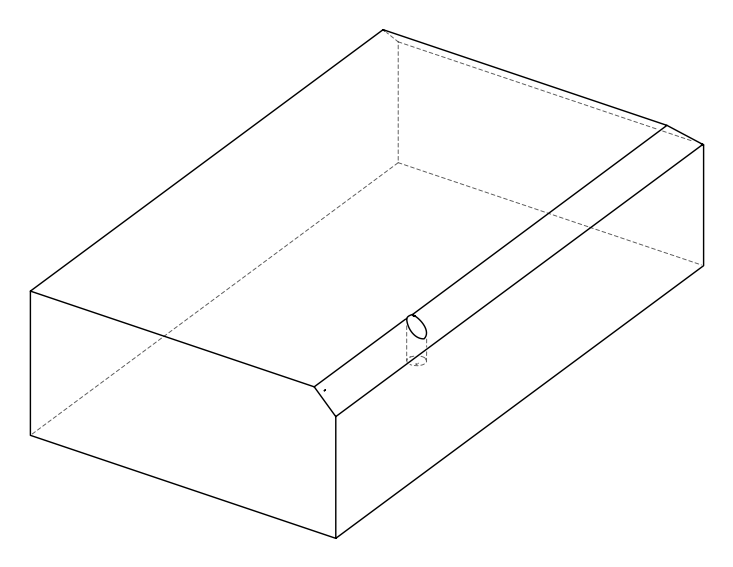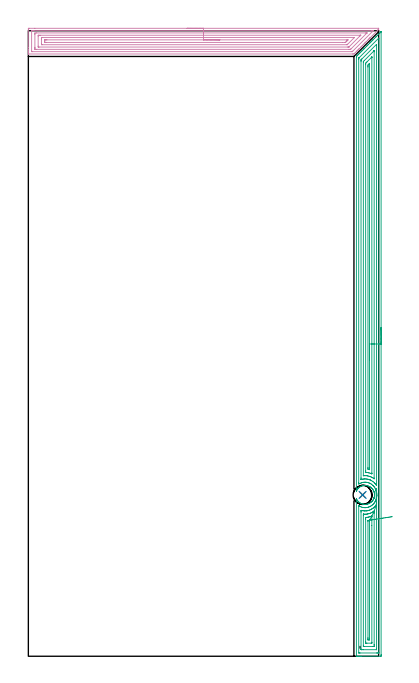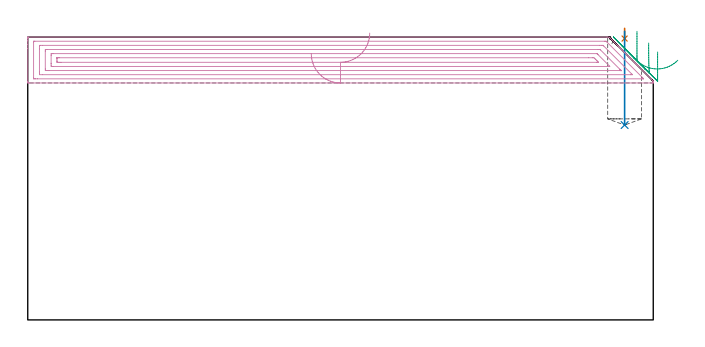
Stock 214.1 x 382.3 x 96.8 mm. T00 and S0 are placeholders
(PLAN: 4 operations, 2 tool changes, 28.5 min)
(1 SPOT_DRILL | STEP1POCKET | NXT0321_9005460120000 | 0.03 min | 1 mm3)
(2 DRILL_BLIND_HOLE_INTO_CENTER | STEP1POCKET | NXT0301_087 | 0.13 min | 3022 mm3)
(3 AREA_MILL | FG_CHAMFER_SURFACE | UGT0205_001 | 18.11 min | 43013 mm3)
(4 AREA_MILL_1 | FG_CHAMFER_SURFACE_1 | UGT0205_001 | 10.21 min | 25181 mm3)
(TOOL NXT0321_9005460120000 | NC Spot Drill, 142deg, 12mm, Carbide, Uncoated | D12 PA142 FL30 Z2)
(TOOL NXT0301_087 | Carbide Drill 11.6mm [860.1-1160-058A1-MM 2214] | D11.6 PA140 FL72 Z2)
(TOOL UGT0205_001 | Chamfer Mill 20 x 3 x 45 deg. | D20 FL50 Z2)
(OP 1 SPOT_DRILL)
G17 G21 G94 G90
T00 M6
G54
G17 G0 G90 X204.3 Y98.6 S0 M3
G43 Z106.8 H0
G94 G81 G98 Z96.301 F250. R99.8
G80
M5
M2
(OP 2 DRILL_BLIND_HOLE_INTO_CENTER)
G17 G21 G94 G90
T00 M6
G54
G17 G0 G90 X204.3 Y98.6 S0 M3
G43 Z106.8 H1
G94 G81 G98 Z66.7 F250. R98.8
G80
M5
M2
(OP 3 AREA_MILL)
G17 G21 G94 G90
T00 M6
G54
G17 G0 G90 X215.6 Y200.85 S1061 M3
G43 Z106.8 H0
Z91.7
G94 G1 Y200.812 Z90.828 F250.
Y200.698 Z89.964
Y200.509 Z89.112
Y200.247 Z88.28
Y199.913 Z87.474
Y199.51 Z86.7
Y199.041 Z85.964
Y198.51 Z85.272
Y197.921 Z84.629
Y197.278 Z84.04
Y196.586 Z83.508
Y195.85 Z83.04
Y195.076 Z82.637
Y194.27 Z82.303
Y193.438 Z82.041
Y192.586 Z81.852
Y191.722 Z81.738
Y190.85 Z81.7
Y1.021
X215.599 Y0.615 Z81.701
X215.595 Y0.134 Z81.703
X215.592 Y0.009 Z81.706
X215.119 Y0. Z82.179
X203.632 Z93.662
X203.081 Z94.216
X202.748 Z94.548
X202.198 Z95.098
X201.865 Z95.43
X201.199 Z96.1
X200.863 Z96.437
X200.515 Z96.776
X200.502 Y0.008 Z96.788
X200.5 Y0.168 Z96.8
Y96.179
X200.506 Y96.217 Z96.792
X200.511 Y96.211 Z96.787
X200.523 Y96.194 Z96.776
X200.531 Y96.179 Z96.769
X200.602 Y96.029 Z96.698
X200.631 Y95.971 Z96.669
X200.778 Y95.7 Z96.522
X200.953 Y95.415 Z96.347
X201.14 Y95.152 Z96.16
X201.276 Y94.977 Z96.024
X201.514 Y94.703 Z95.786
X201.763 Y94.44 Z95.537
X201.956 Y94.264 Z95.344
X202.155 Y94.097 Z95.145
X202.548 Y93.81 Z94.752
X202.955 Y93.548 Z94.345
X203.034 Y93.506 Z94.266
X203.469 Y93.301 Z93.831
X203.913 Y93.127 Z93.387
X204.35 Y92.995 Z92.95
X204.792 Y92.898 Z92.508
X205.231 Y92.838 Z92.069
X205.671 Y92.812 Z91.629
X206.111 Y92.818 Z91.189
X206.55 Y92.859 Z90.75
X206.991 Y92.934 Z90.309
X207.429 Y93.044 Z89.871
X207.872 Y93.194 Z89.428
X208.308 Y93.38 Z88.992
X208.642 Y93.548 Z88.658
X209.187 Y93.904 Z88.113
X209.519 Y94.16 Z87.781
X209.837 Y94.44 Z87.463
X210.066 Y94.679 Z87.234
X210.228 Y94.871 Z87.072
X210.242 Y94.89 Z87.055
X210.251 Y94.902 Z87.044
X210.259 Y94.91 Z87.038
X210.334 Y94.998 Z86.965
X210.559 Y95.298 Z86.741
X210.586 Y95.333 Z86.714
X210.772 Y95.627 Z86.527
X210.945 Y95.93 Z86.354
X211.061 Y96.179 Z86.236
X211.083 Y96.226 Z86.214
X211.167 Y96.439 Z86.13
X211.238 Y96.625 Z86.055
X211.256 Y96.669 Z86.039
X211.29 Y96.774 Z86.008
X211.342 Y96.944 Z85.955
X211.382 Y97.072 Z85.915
X211.396 Y97.118 Z85.901
X211.48 Y97.493 Z85.817
X211.496 Y97.563 Z85.801
X211.558 Y98.011 Z85.737
X211.584 Y98.346 Z85.712
X211.589 Y98.412 Z85.706
X211.592 Y98.457 Z85.703
X211.586 Y98.641 Z85.705
X211.582 Y98.904 Z85.715
X211.541 Y99.351 Z85.758
X211.465 Y99.796 Z85.835
X211.364 Y100.198 Z85.936
X211.351 Y100.246 Z85.948
X211.216 Y100.645 Z86.079
X211.201 Y100.689 Z86.094
X211.104 Y100.926 Z86.195
X211.08 Y100.983 Z86.218
X210.945 Y101.272 Z86.354
X210.922 Y101.314 Z86.377
X210.859 Y101.428 Z86.439
X210.795 Y101.538 Z86.503
X210.769 Y101.582 Z86.529
X210.458 Y102.039 Z86.842
X210.259 Y102.288 Z87.039
X210.201 Y102.362 Z87.097
X210.147 Y102.431 Z87.153
X210.112 Y102.474 Z87.188
X210.066 Y102.525 Z87.234
X209.639 Y102.931 Z87.661
X209.187 Y103.303 Z88.113
X209.099 Y103.367 Z88.201
X208.709 Y103.607 Z88.591
X208.308 Y103.818 Z88.992
X207.872 Y104.006 Z89.428
X207.429 Y104.157 Z89.871
X207.058 Y104.26 Z90.242
X206.55 Y104.34 Z90.75
X206.111 Y104.382 Z91.189
X205.671 Y104.388 Z91.629
X205.231 Y104.362 Z92.069
X204.792 Y104.306 Z92.508
X204.542 Y104.26 Z92.758
X203.913 Y104.072 Z93.387
X203.469 Y103.899 Z93.831
X203.034 Y103.685 Z94.266
X202.504 Y103.367 Z94.796
X202.155 Y103.101 Z95.145
X201.813 Y102.8 Z95.487
X201.49 Y102.474 Z95.81
X201.276 Y102.225 Z96.024
X201.238 Y102.177 Z96.062
X201.019 Y101.879 Z96.281
X200.983 Y101.827 Z96.317
X200.83 Y101.582 Z96.47
X200.69 Y101.336 Z96.61
X200.564 Y101.091 Z96.735
X200.552 Y101.067 Z96.748
X200.542 Y101.052 Z96.756
X200.504 Y100.996 Z96.789
X200.5 Y101.091 Z96.8
Y366.349
X200.504 Y366.596 Z96.79
X200.525 Y366.627 Z96.771
X200.694 Y366.795 Z96.604
X200.825 Y366.927 Z96.472
X200.981 Y367.084 Z96.314
X201.141 Y367.242 Z96.157
X201.263 Y367.364 Z96.035
X201.423 Y367.526 Z95.872
X201.929 Y368.029 Z95.371
X202.183 Y368.284 Z95.115
X202.307 Y368.409 Z94.989
X202.661 Y368.761 Z94.639
X202.842 Y368.942 Z94.458
X203.076 Y369.177 Z94.222
X203.19 Y369.292 Z94.106
X203.755 Y369.855 Z93.545
X203.969 Y370.07 Z93.329
X204.074 Y370.176 Z93.222
X204.516 Y370.616 Z92.784
X204.957 Y371.059 Z92.339
X205.16 Y371.261 Z92.139
X205.229 Y371.329 Z92.07
X205.841 Y371.943 Z91.455
X206.054 Y372.154 Z91.246
X206.085 Y372.185 Z91.215
X206.725 Y372.826 Z90.572
X206.941 Y373.041 Z90.359
X207.608 Y373.71 Z89.688
X207.797 Y373.897 Z89.503
X207.84 Y373.94 Z89.46
X208.492 Y374.593 Z88.805
X208.654 Y374.754 Z88.646
X208.733 Y374.833 Z88.567
X209.375 Y375.477 Z87.922
X209.51 Y375.61 Z87.79
X209.626 Y375.726 Z87.673
X209.817 Y375.918 Z87.481
X209.923 Y376.024 Z87.375
X210.519 Y376.619 Z86.78
X210.701 Y376.802 Z86.597
X210.816 Y376.917 Z86.481
X211.412 Y377.513 Z85.887
X211.584 Y377.686 Z85.713
X212.305 Y378.406 Z84.994
X212.468 Y378.569 Z84.829
X213.198 Y379.299 Z84.101
X213.352 Y379.453 Z83.945
X213.79 Y379.89 Z83.51
X214.091 Y380.192 Z83.207
X214.235 Y380.337 Z83.061
X214.647 Y380.746 Z82.653
X214.687 Y380.787 Z82.613
X214.984 Y381.085 Z82.314
X215.119 Y381.22 Z82.178
X215.503 Y381.603 Z81.797
X215.56 Y381.66 Z81.739
X215.582 Y381.681 Z81.717
X215.595 Y381.683 Z81.705
X215.6 Y381.681 Z81.7
Y190.85
X214.186 Z83.114
X214.185 Y2.19 Z83.115
X214.184 Y2.085 Z83.116
X214.181 Y2.033 Z83.119
X214.18 Y2.015 Z83.12
X214.145 Y2.01 Z83.155
X213.746 Y2.002 Z83.554
X213.352 Y2.001 Z83.948
X212.865 Y2. Z84.435
X202.748 Z94.552
X202.26 Y2.002 Z95.04
X202.029 Y2.009 Z95.271
X201.921 Y2.013 Z95.379
X201.915 Y2.35 Z95.385
Y2.401
X201.914 Y91.713 Z95.386
X201.916 Y91.898 Z95.384
X201.919 Y91.99 Z95.381
X201.92 Y92.002 Z95.38
X201.934 Y91.998 Z95.366
X201.982 Y91.972 Z95.318
X202.09 Y91.907 Z95.21
X202.404 Y91.713 Z94.896
X202.748 Y91.542 Z94.552
X203.071 Y91.387 Z94.229
X203.632 Y91.177 Z93.668
X204.367 Y90.971 Z92.933
X204.516 Y90.938 Z92.784
X204.614 Y90.92 Z92.686
X204.979 Y90.873 Z92.321
X205.399 Y90.83 Z91.901
X205.499 Y90.82 Z91.801
X205.84 Z91.46
X206.176 Z91.124
X206.274 Y90.829 Z91.026
X206.699 Y90.88 Z90.601
X207.053 Y90.935 Z90.247
X207.166 Y90.96 Z90.134
X207.762 Y91.111 Z89.538
X208.05 Y91.208 Z89.25
X208.413 Y91.346 Z88.887
X208.934 Y91.579 Z88.366
X209.024 Y91.622 Z88.276
X209.197 Y91.713 Z88.103
X209.573 Y91.96 Z87.727
X209.817 Y92.125 Z87.483
X210.089 Y92.332 Z87.211
X210.417 Y92.606 Z86.883
X210.701 Y92.868 Z86.599
X211.004 Y93.193 Z86.296
X211.261 Y93.5 Z86.039
X211.402 Y93.683 Z85.898
X211.584 Y93.93 Z85.716
X211.764 Y94.211 Z85.536
X211.876 Y94.393 Z85.424
X212.091 Y94.774 Z85.209
X212.325 Y95.286 Z84.975
X212.468 Y95.646 Z84.832
X212.602 Y96.043 Z84.698
X212.644 Y96.179 Z84.656
X212.733 Y96.492 Z84.567
X212.79 Y96.746 Z84.51
X212.861 Y97.072 Z84.439
X212.924 Y97.504 Z84.376
X212.973 Y97.965 Z84.328
X212.988 Y98.149 Z84.312
X212.999 Y98.322 Z84.301
X212.994 Y98.858 Z84.306
X212.972 Y99.242 Z84.328
X212.92 Y99.751 Z84.38
X212.831 Y100.278 Z84.469
X212.745 Y100.645 Z84.555
X212.657 Y100.988 Z84.643
X212.492 Y101.513 Z84.808
X212.484 Y101.538 Z84.816
X212.468 Y101.58 Z84.832
X212.212 Y102.172 Z85.088
X212.089 Y102.431 Z85.211
X211.909 Y102.758 Z85.391
X211.584 Y103.266 Z85.716
X211.546 Y103.324 Z85.754
X211.459 Y103.45 Z85.841
X210.938 Y104.087 Z86.362
X210.817 Y104.217 Z86.483
X210.758 Y104.275 Z86.542
X210.701 Y104.327 Z86.599
X209.882 Y105.045 Z87.418
X209.817 Y105.093 Z87.483
X209.793 Y105.11 Z87.507
X209.263 Y105.436 Z88.037
X208.934 Y105.612 Z88.366
X208.599 Y105.773 Z88.701
X208.051 Y106.002 Z89.249
X208.048 Y106.003 Z89.252
X207.371 Y106.201 Z89.929
X207.166 Y106.245 Z90.134
X206.879 Y106.293 Z90.421
X206.283 Y106.36 Z91.017
X205.915 Y106.375 Z91.385
X205.399 Y106.364 Z91.901
X205.067 Y106.339 Z92.233
X204.516 Y106.262 Z92.784
X204.301 Y106.221 Z92.999
X203.632 Y106.032 Z93.668
X203.61 Y106.025 Z93.69
X203.546 Y106.003 Z93.754
X202.983 Y105.767 Z94.317
X202.748 Y105.652 Z94.552
X202.392 Y105.471 Z94.908
X201.921 Y105.228 Z95.379
X201.914 Y106.053 Z95.386
Y365.009
X201.917 Y365.43 Z95.383
X201.919 Y365.535 Z95.381
X201.921 Y365.558 Z95.379
X201.932 Y365.573 Z95.368
X201.959 Y365.606 Z95.341
X202.058 Y365.707 Z95.242
X213.955 Y377.604 Z83.345
X214.052 Y377.697 Z83.248
X214.146 Y377.784 Z83.154
X214.179 Y377.806 Z83.121
X214.185 Y377.563 Z83.115
Y377.513
X214.186 Y190.85 Z83.114
X212.772 Z84.528
X212.771 Y105.11 Z84.529
X212.77 Y104.805 Z84.53
X212.767 Y104.497 Z84.533
X212.765 Y104.432 Z84.535
X212.468 Y104.842 Z84.832
X212.261 Y105.11 Z85.039
X211.957 Y105.483 Z85.343
X211.776 Y105.698 Z85.524
X211.584 Y105.893 Z85.716
X211.47 Y106.003 Z85.83
X210.701 Y106.669 Z86.599
X210.416 Y106.896 Z86.884
X209.817 Y107.276 Z87.483
X209.04 Y107.682 Z88.26
X208.934 Y107.726 Z88.366
X208.777 Y107.79 Z88.523
X208.05 Y108.039 Z89.25
X207.693 Y108.15 Z89.607
X207.166 Y108.258 Z90.134
X206.795 Y108.307 Z90.505
X206.283 Y108.361 Z91.017
X205.707 Y108.371 Z91.593
X205.399 Y108.364 Z91.901
X204.873 Y108.322 Z92.427
X204.516 Y108.272 Z92.784
X204.108 Y108.202 Z93.192
X203.632 Y108.075 Z93.668
X203.407 Y108.017 Z93.893
X203.335 Y108.003 Z93.965
X203.332 Y108.036 Z93.968
X203.33 Y108.094 Z93.97
X203.329 Y108.683 Z93.971
X203.328 Y108.99 Z93.972
X203.329 Y363.529 Z93.971
X203.33 Y364.116 Z93.97
X203.333 Y364.418 Z93.967
X203.335 Y364.52 Z93.965
X203.399 Y364.588 Z93.901
X203.632 Y364.831 Z93.668
X203.72 Y364.92 Z93.58
X203.808 Y365.009 Z93.492
X212.741 Y373.94 Z84.559
X212.753 Y373.948 Z84.547
X212.76 Y373.952 Z84.54
X212.765 Y373.94 Z84.535
X212.769 Y373.747 Z84.531
X212.771 Y373.634 Z84.529
X212.772 Y190.85 Z84.528
X211.357 Z85.943
Y108.913
X211.355 Y108.683 Z85.945
X211.352 Y108.509 Z85.948
X211.351 Y108.478 Z85.949
X211.328 Y108.488 Z85.972
X211.285 Y108.517 Z86.015
X211.055 Y108.683 Z86.245
X210.701 Y108.907 Z86.599
X210.148 Y109.242 Z87.152
X209.817 Y109.411 Z87.483
X209.487 Y109.576 Z87.813
X208.934 Y109.788 Z88.366
X208.601 Y109.912 Z88.699
X208.05 Y110.086 Z89.25
X207.4 Y110.233 Z89.9
X207.166 Y110.267 Z90.134
X206.39 Y110.36 Z90.91
X206.283 Y110.364 Z91.017
X205.493 Y110.374 Z91.807
X205.399 Y110.371 Z91.901
X205.301 Y110.366 Z91.999
X205.041 Y110.351 Z92.259
X204.797 Y110.338 Z92.503
X204.748 Y110.341 Z92.552
X204.746 Y110.348 Z92.554
X204.745 Y110.374 Z92.555
X204.743 Y110.469 Z92.557
Y362.993
X204.744 Y363.223 Z92.556
X204.747 Y363.388 Z92.553
X204.75 Y363.469 Z92.55
X204.761 Y363.501 Z92.539
X204.786 Y363.528 Z92.514
X204.94 Y363.687 Z92.36
X205.364 Y364.116 Z91.936
X205.399 Y364.151 Z91.901
X211.223 Y369.973 Z86.077
X211.306 Y370.052 Z85.994
X211.341 Y370.082 Z85.959
X211.35 Y370.088 Z85.95
X211.352 Y370.065 Z85.948
X211.355 Y369.978 Z85.945
X211.357 Y369.704 Z85.943
Y369.474
Y190.85
X209.943 Z87.357
X209.942 Y112.001 Z87.358
X209.94 Y111.746 Z87.36
X209.936 Y111.577 Z87.364
X209.931 Y111.489 Z87.369
X209.913 Y111.495 Z87.387
X209.817 Y111.529 Z87.483
X209.554 Y111.628 Z87.746
X208.934 Y111.849 Z88.366
X208.228 Y112.075 Z89.072
X208.05 Y112.115 Z89.25
X207.381 Y112.255 Z89.919
X207.166 Y112.282 Z90.134
X207.136 Y112.286 Z90.164
X206.283 Y112.363 Z91.017
X206.165 Y112.374 Z91.135
X206.159 Y112.38 Z91.141
X206.158 Y112.381 Z91.142
X206.157 Y113.148 Z91.143
Y113.276
Y361.563
X206.162 Y362.33 Z91.138
X206.163 Y362.451 Z91.137
X206.283 Y362.576 Z91.017
X206.601 Y362.901 Z90.699
X206.921 Y363.223 Z90.379
X209.6 Y365.902 Z87.7
X209.709 Y366.011 Z87.591
X209.817 Y366.117 Z87.483
X209.926 Y366.22 Z87.374
X209.936 Y366.226 Z87.364
X209.937 Y366.224 Z87.363
X209.94 Y366.182 Z87.36
X209.942 Y366.114 Z87.358
X209.943 Y366.029 Z87.357
Y190.85
X208.529 Z88.771
X208.528 Y114.935 Z88.772
X208.526 Y114.453 Z88.774
X208.522 Y114.041 Z88.778
X208.519 Z88.781
X208.506 Z88.794
X208.05 Y114.14 Z89.25
X207.924 Y114.168 Z89.376
X207.578 Y114.261 Z89.722
X207.575 Y114.522 Z89.725
X207.572 Y114.935 Z89.728
X207.571 Y115.344 Z89.729
X207.572 Y360.134 Z89.728
X207.574 Y360.543 Z89.726
X207.578 Y361.02 Z89.722
X207.591 Y361.436 Z89.709
X208.262 Y362.115 Z89.038
X208.477 Y362.33 Z88.823
X208.494 Y362.346 Z88.806
X208.503 Y362.353 Z88.797
X208.515 Y362.36 Z88.785
X208.523 Y362.361 Z88.777
X208.525 Y362.355 Z88.775
X208.527 Y362.33 Z88.773
X208.529 Y362.067 Z88.771
Y361.845
Y190.85
Y189.978 Z88.809
Y189.113 Z88.923
Y188.262 Z89.112
Y187.43 Z89.374
Y186.624 Z89.708
Y185.85 Z90.111
Y185.114 Z90.58
Y184.422 Z91.111
Y183.779 Z91.7
Y183.19 Z92.343
Y182.658 Z93.035
Y182.19 Z93.771
Y181.787 Z94.545
Y181.453 Z95.351
Y181.191 Z96.183
Y181.002 Z97.035
Y180.888 Z97.9
Y180.85 Z98.771
G0 Z106.8
X212.537 Y102.484
Z94.765
G1 X212.538 Y102.466 Z93.893
X212.54 Y102.372 Z93.026
X212.544 Y102.204 Z92.17
X212.549 Y101.961 Z91.332
X212.557 Y101.646 Z90.519
X212.566 Y101.261 Z89.736
X212.576 Y100.81 Z88.989
X212.588 Y100.295 Z88.285
X212.602 Y99.721 Z87.628
X212.616 Y99.092 Z87.024
X212.632 Y98.413 Z86.477
X212.649 Y97.688 Z85.991
X212.667 Y96.924 Z85.57
X212.686 Y96.127 Z85.218
X212.705 Y95.301 Z84.936
X212.725 Y94.454 Z84.727
X212.745 Y93.592 Z84.593
X212.765 Y92.722 Z84.535
X212.768 Y92.606 Z84.532
X212.77 Y92.427 Z84.53
X212.771 Y92.3 Z84.529
X212.772 Y91.713 Z84.528
X212.771 Y4.774 Z84.529
X212.767 Y4.187 Z84.533
X212.765 Y4.036 Z84.535
X212.759 Y4.01 Z84.541
X212.715 Y4.005 Z84.585
X212.652 Y4.001 Z84.648
X204.701 Y4. Z92.599
X203.817 Y4.001 Z93.483
X203.632 Y4.003 Z93.668
X203.447 Y4.008 Z93.853
X203.335 Y4.013 Z93.965
X203.332 Y4.085 Z93.968
X203.33 Y4.187 Z93.97
X203.329 Y4.494 Z93.971
Y88.141
Y88.447
X203.334 Y89.034 Z93.966
X203.335 Y89.176 Z93.965
X203.51 Y89.158 Z93.79
X203.632 Y89.128 Z93.668
X203.991 Y89.034 Z93.309
X204.516 Y88.928 Z92.784
X204.643 Y88.905 Z92.657
X205.399 Y88.834 Z91.901
X205.605 Y88.826 Z91.695
X206.283 Y88.836 Z91.017
X206.466 Y88.848 Z90.834
X206.802 Y88.885 Z90.498
X207.166 Y88.939 Z90.134
X207.247 Y88.953 Z90.053
X207.622 Y89.034 Z89.678
X207.961 Y89.124 Z89.339
X208.05 Y89.152 Z89.25
X208.618 Y89.353 Z88.682
X208.934 Y89.482 Z88.366
X209.239 Y89.619 Z88.061
X209.474 Y89.732 Z87.826
X209.817 Y89.911 Z87.483
X209.827 Y89.917 Z87.473
X209.844 Y89.927 Z87.456
X210.357 Y90.274 Z86.943
X210.701 Y90.527 Z86.599
X210.865 Y90.655 Z86.435
X211.066 Y90.82 Z86.234
X211.339 Y91.069 Z85.961
X211.584 Y91.306 Z85.716
X211.78 Y91.515 Z85.52
X211.959 Y91.713 Z85.341
X212.191 Y91.993 Z85.109
X212.468 Y92.352 Z84.832
X212.576 Y92.497 Z84.724
X212.656 Y92.606 Z84.644
X212.699 Y92.663 Z84.601
X212.765 Y92.722 Z84.535
X211.35 Y88.728 Z85.95
X211.352 Y88.656 Z85.948
X211.356 Y88.372 Z85.944
X211.357 Y88.141 Z85.943
Y87.477
Y7.097
X211.356 Y6.867 Z85.944
X211.351 Y6.21 Z85.949
X211.337 Y6.01 Z85.963
X210.675 Y6. Z86.625
X205.373 Z91.927
X204.965 Y6.005 Z92.335
X204.762 Y6.01 Z92.538
X204.749 Y6.015 Z92.551
X204.747 Y6.031 Z92.553
X204.744 Y6.067 Z92.556
X204.743 Y6.118 Z92.557
Y6.637
Y86.125
X204.744 Y86.355 Z92.556
X204.747 Y86.686 Z92.553
X204.75 Y86.85 Z92.55
X204.759 Y86.874 Z92.541
X204.807 Y86.873 Z92.493
X204.889 Y86.87 Z92.411
X205.399 Y86.834 Z91.901
X205.815 Y86.828 Z91.485
X206.283 Y86.836 Z91.017
X206.66 Y86.867 Z90.64
X207.166 Y86.932 Z90.134
X207.435 Y86.976 Z89.865
X208.05 Y87.116 Z89.25
X208.155 Y87.142 Z89.145
X208.518 Y87.248 Z88.782
X208.825 Y87.358 Z88.475
X208.934 Y87.401 Z88.366
X209.452 Y87.617 Z87.848
X209.817 Y87.785 Z87.483
X210.052 Y87.903 Z87.248
X210.477 Y88.141 Z86.823
X210.614 Y88.229 Z86.686
X211.297 Y88.693 Z86.003
X211.35 Y88.728 Z85.95
X209.93 Y85.714 Z87.37
X209.936 Y85.672 Z87.364
X209.939 Y85.589 Z87.361
X209.942 Y85.461 Z87.358
X209.943 Y79.991 Z87.357
Y8.526
X209.941 Y8.398 Z87.359
X209.936 Y8.144 Z87.364
X209.932 Y8.009 Z87.369
X209.898 Y8.006 Z87.402
X209.817 Y8.003 Z87.483
X209.579 Y8. Z87.721
X206.928 Z90.372
X206.283 Y8.004 Z91.017
X206.191 Y8.007 Z91.109
X206.17 Y8.009 Z91.13
X206.164 Y8.102 Z91.136
X206.16 Y8.271 Z91.14
X206.157 Y8.526 Z91.143
Y8.653
Y83.802
X206.159 Y84.568 Z91.141
X206.16 Y84.692 Z91.14
X206.164 Y84.813 Z91.136
X206.283 Y84.824 Z91.017
X206.562 Y84.851 Z90.738
X207.166 Y84.924 Z90.134
X207.628 Y84.995 Z89.672
X208.05 Y85.092 Z89.25
X208.345 Y85.163 Z88.955
X208.934 Y85.338 Z88.366
X209.027 Y85.367 Z88.273
X209.296 Y85.461 Z88.004
X209.668 Y85.613 Z87.632
X209.817 Y85.672 Z87.483
X209.93 Y85.714 Z87.37
X208.522 Y83.147 Z88.778
X208.525 Y83.072 Z88.775
X208.527 Y82.943 Z88.773
X208.528 Y82.782 Z88.772
X208.529 Y82.298 Z88.771
X208.528 Y10.439 Z88.772
X208.527 Y10.197 Z88.773
X208.524 Y10.077 Z88.776
X208.522 Y10.024 Z88.778
X208.477 Y10.008 Z88.823
X208.05 Y10.005 Z89.25
X207.597 Y10.004 Z89.703
X207.579 Y10.01 Z89.721
X207.576 Y10.025 Z89.724
X207.573 Y10.439 Z89.727
X207.571 Y10.923 Z89.729
Y11.332
X207.572 Y82.373 Z89.728
X207.574 Y82.782 Z89.726
X207.576 Y82.903 Z89.724
X207.578 Y82.955 Z89.722
X208.404 Y83.129 Z88.896
X208.522 Y83.147 Z88.778
X209.161 Y83.247 Z88.192
X209.848 Y83.354 Z87.665
X210.578 Y83.468 Z87.201
X211.345 Y83.588 Z86.803
X212.143 Y83.712 Z86.474
X212.967 Y83.841 Z86.217
X213.81 Y83.972 Z86.033
X214.665 Y84.105 Z85.924
X215.526 Y84.24 Z85.891
X216.387 Y84.374 Z85.935
X217.241 Y84.507 Z86.054
X218.081 Y84.638 Z86.248
X218.902 Y84.766 Z86.515
X219.696 Y84.89 Z86.854
X220.458 Y85.009 Z87.261
X221.183 Y85.122 Z87.734
X221.863 Y85.228 Z88.269
X222.495 Y85.326 Z88.863
G0 Z106.8
M5
M2
(OP 4 AREA_MILL_1)
G17 G21 G94 G90
T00 M6
G54
G17 G0 G90 X97.05 Y383.8 S1061 M3
G43 Z106.8 H0
Z91.1
G94 G1 X97.088 Z90.228 F250.
X97.202 Z89.363
X97.391 Z88.512
X97.653 Z87.68
X97.987 Z86.874
X98.39 Z86.1
X98.858 Z85.364
X99.39 Z84.672
X99.979 Z84.029
X100.622 Z83.439
X101.314 Z82.908
X102.05 Z82.44
X102.824 Z82.037
X103.63 Z81.703
X104.462 Z81.441
X105.314 Z81.252
X106.178 Z81.138
X107.05 Z81.1
X213.916
X213.999 Y383.797 Z81.103
X214.099 Y383.792 Z81.106
X214.1 Y383.509 Z81.389
Y383.407 Z81.491
X214.098 Y383.212 Z81.686
X214.095 Y383.197 Z81.701
X214.087 Y383.188 Z81.711
X214.065 Y383.165 Z81.734
X213.87 Y382.968 Z81.928
X213.767 Y382.866 Z82.032
X213.552 Y382.652 Z82.248
X209.088 Y378.188 Z86.711
X209.045 Y378.143 Z86.754
X208.998 Y378.097 Z86.802
X208.801 Y377.901 Z86.998
X208.752 Y377.851 Z87.046
X208.7 Y377.799 Z87.1
X208.514 Y377.614 Z87.285
X208.46 Y377.558 Z87.338
X208.401 Y377.501 Z87.398
X208.227 Y377.327 Z87.572
X208.168 Y377.266 Z87.631
X207.51 Y376.61 Z88.29
X207.29 Y376.389 Z88.507
X206.681 Y375.781 Z89.119
X206.613 Y375.712 Z89.187
X206.413 Y375.511 Z89.385
X205.851 Y374.951 Z89.949
X205.719 Y374.818 Z90.081
X205.536 Y374.634 Z90.262
X205.021 Y374.121 Z90.779
X204.659 Y373.757 Z91.139
X204.19 Y373.29 Z91.609
X203.781 Y372.88 Z92.017
X203.319 Y372.419 Z92.481
X202.904 Y372.002 Z92.895
X202.388 Y371.488 Z93.412
X202.141 Y371.24 Z93.657
X202.026 Y371.125 Z93.772
X201.843 Y370.943 Z93.956
X201.701 Y370.801 Z94.099
X201.588 Y370.686 Z94.211
X201.545 Y370.645 Z94.254
X200.871 Y369.971 Z94.929
X200.711 Y369.809 Z95.088
X200.04 Y369.141 Z95.759
X199.833 Y368.932 Z95.964
X199.258 Y368.358 Z96.541
X199.161 Y368.26 Z96.638
X199.006 Y368.104 Z96.789
X198.267 Y368.1 Z96.8
X0.184
X0.01 Y368.102 Z96.789
X0.003 Y368.259 Z96.633
X0. Y368.423 Z96.476
Y368.649 Z96.251
Y369.37 Z95.524
Y370.608 Z94.288
Y372.002 Z92.893
Y383.407 Z81.491
X0.003 Y383.668 Z81.229
X0.01 Y383.792 Z81.106
X0.136 Y383.799 Z81.099
X0.631 Y383.8 Z81.1
X3.957
X107.05
Y382.386 Z82.514
X210.039 Y382.385 Z82.515
X210.556 Y382.381 Z82.519
X210.786 Y382.379 Z82.521
X210.789 Y382.35 Z82.55
X210.786 Y382.34 Z82.56
X210.441 Y381.991 Z82.909
X210.103 Y381.652 Z83.248
X198.266 Y369.816 Z95.084
X198.04 Y369.593 Z95.307
X197.993 Y369.55 Z95.35
X197.967 Y369.529 Z95.371
X197.931 Y369.521 Z95.379
X197.746 Y369.518 Z95.382
X197.372 Y369.515 Z95.385
X2.42
X2.272 Y369.516
X2.058 Y369.52 Z95.38
X2.013 Y369.521 Z95.379
X2.007 Y369.551 Z95.349
X2.004 Y369.586 Z95.314
X2.001 Y369.781 Z95.119
X2. Y382.064 Z82.836
X2.002 Y382.201 Z82.699
X2.006 Y382.311 Z82.589
X2.01 Y382.377 Z82.523
X2.047 Y382.379 Z82.521
X2.42 Y382.384 Z82.516
X2.567 Y382.385 Z82.515
X3.314 Y382.386 Z82.514
X107.05
Y380.972 Z83.928
X206.315 Y380.971 Z83.929
X206.515 Y380.97 Z83.93
X206.915 Y380.966 Z83.934
X206.953 Y380.965 Z83.935
X206.944 Y380.952 Z83.948
X206.908 Y380.911 Z83.989
X206.851 Y380.851 Z84.049
X206.776 Y380.775 Z84.125
X197.125 Y371.125 Z93.775
X196.996 Y370.999 Z93.901
X196.947 Y370.954 Z93.946
X196.926 Y370.937 Z93.963
X196.878 Y370.935 Z93.965
X196.676 Y370.93 Z93.97
X196.478 Y370.929 Z93.971
X195.784 Y370.928 Z93.972
X5.102 Y370.929 Z93.971
X4.407 Y370.93 Z93.97
X4.208 Y370.932 Z93.968
X4.018 Y370.935 Z93.965
X4.009 Y371.125 Z93.775
X4.002 Y371.327 Z93.573
X4. Y372.002 Z92.898
Y372.206 Z92.694
X4.001 Y380.101 Z84.799
X4.01 Y380.775 Z84.125
X4.015 Y380.965 Z83.935
X5.102 Y380.971 Z83.929
X107.05 Y380.972 Z83.928
Y379.557 Z85.343
X202.738
X203.088 Y379.555 Z85.345
X203.091 Y379.552 Z85.348
X203.092 Y379.55 Z85.35
X203.063 Y379.517 Z85.383
X202.738 Y379.186 Z85.714
X202.654 Y379.103 Z85.797
X196.011 Y372.461 Z92.439
X195.948 Y372.401 Z92.499
X195.908 Y372.366 Z92.534
X195.887 Y372.35 Z92.55
X195.856 Y372.348 Z92.552
X195.583 Y372.345 Z92.555
X195.236 Y372.343 Z92.557
X6.544
X6.151 Y372.345 Z92.555
X6.083 Y372.346 Z92.554
X6.017 Y372.349 Z92.551
X6.01 Y372.443 Z92.457
X6. Y372.876 Z92.024
Y379.017 Z85.883
X6.01 Y379.457 Z85.443
X6.024 Y379.551 Z85.349
X6.161 Y379.554 Z85.346
X6.345 Y379.556 Z85.344
X6.891 Y379.557 Z85.343
X7.238
X107.05
Y378.143 Z86.757
X199.16
X199.211 Y378.12 Z86.78
X199.2 Y378.104 Z86.796
X199.181 Y378.081 Z86.819
X199.161 Y378.059 Z86.841
X195.217 Y374.116 Z90.784
X195.04 Y373.942 Z90.958
X194.895 Y373.804 Z91.096
X194.852 Y373.764 Z91.136
X194.8 Y373.761 Z91.139
X194.689 Y373.757 Z91.143
X8.68
X8.233 Y373.761 Z91.139
X8.018 Y373.764 Z91.136
X8.01 Y373.886 Z91.014
X8.001 Y374.422 Z90.478
X8. Y377.055 Z87.845
X8.001 Y377.266 Z87.634
X8.008 Y377.925 Z86.975
X8.019 Y378.136 Z86.764
X8.233 Y378.139 Z86.761
X8.68 Y378.143 Z86.757
X107.05
Y376.729 Z88.171
X194.689
X195.238 Y376.727 Z88.173
X195.292 Y376.726 Z88.174
X195.341 Y376.723 Z88.177
X195.304 Y376.663 Z88.237
X195.037 Y376.389 Z88.511
X194.866 Y376.215 Z88.685
X194.689 Y376.037 Z88.863
X194.423 Y375.772 Z89.128
X194.159 Y375.511 Z89.389
X193.975 Y375.335 Z89.565
X193.795 Y375.178 Z89.722
X193.245 Y375.173 Z89.727
X192.006 Y375.171 Z89.729
X10.815
X10.468 Y375.172 Z89.728
X10.121 Y375.176 Z89.724
X10.024 Y375.178 Z89.722
X10.009 Y375.182 Z89.718
X10.006 Y375.198 Z89.702
X10.003 Y375.236 Z89.664
X10.001 Y375.358 Z89.542
X10. Y375.511 Z89.389
X10.001 Y375.97 Z88.93
X10.005 Y376.389 Z88.511
X10.01 Y376.618 Z88.282
X10.015 Y376.722 Z88.178
X10.126 Y376.725 Z88.175
X10.468 Y376.727 Z88.173
X11.016 Y376.729 Z88.171
X11.362
X107.05
X107.922 Z88.209
X108.786 Z88.323
X109.638 Z88.512
X110.47 Z88.774
X111.276 Z89.108
X112.05 Z89.511
X112.786 Z89.98
X113.478 Z90.511
X114.121 Z91.1
X114.71 Z91.743
X115.242 Z92.435
X115.71 Z93.171
X116.113 Z93.945
X116.447 Z94.751
X116.709 Z95.583
X116.898 Z96.435
X117.012 Z97.299
X117.05 Z98.171
G0 Z106.8
M5
M2
